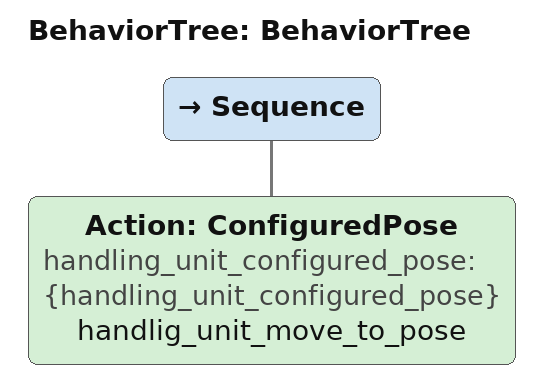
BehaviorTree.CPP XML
<?xml version="1.0"?>
<root main_tree_to_execute="BehaviorTree">
    <BehaviorTree ID="BehaviorTree">
        <Sequence>
            <Action ID="ConfiguredPose" handling_unit_configured_pose="{handling_unit_configured_pose}" name="handlig_unit_move_to_pose"/>
        </Sequence>
    </BehaviorTree>
</root>
